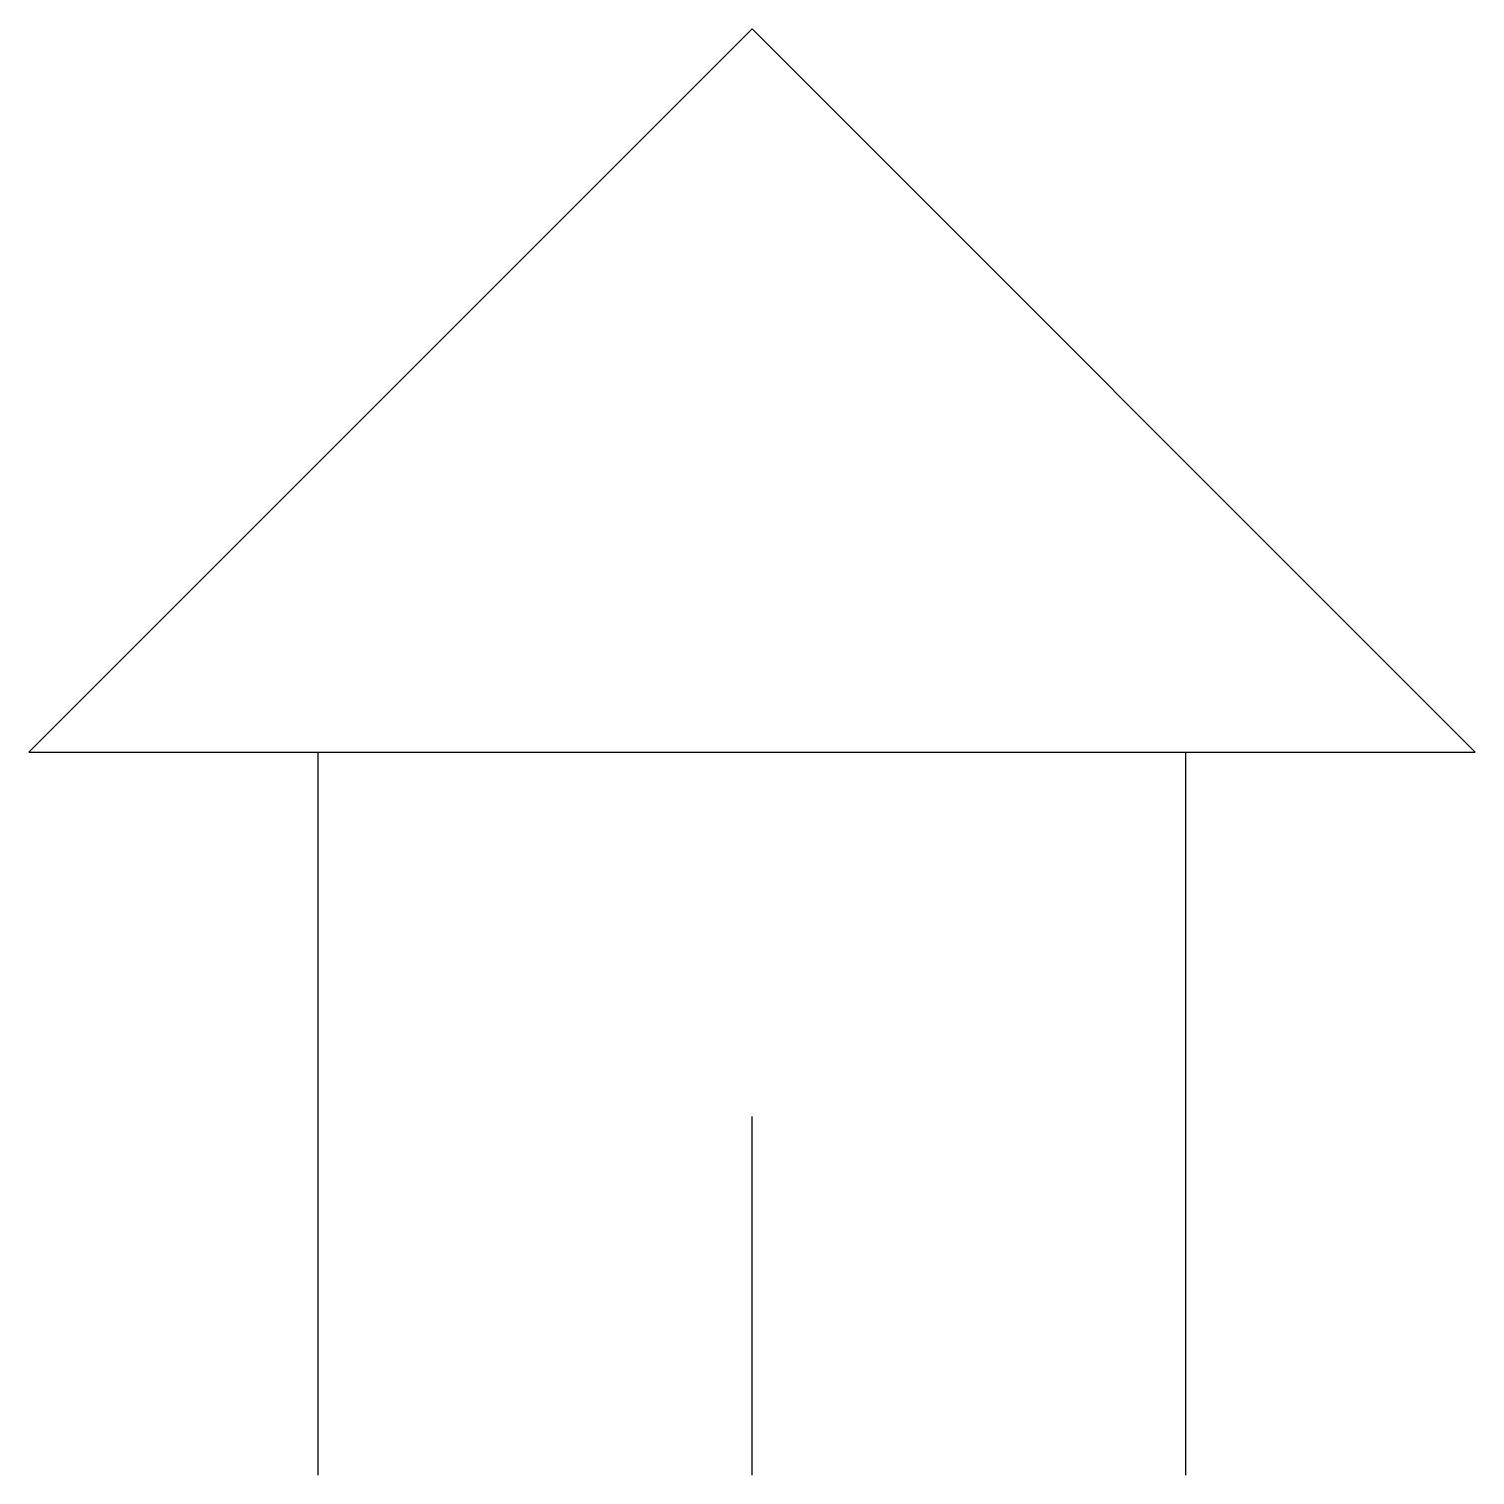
# Model space of a CAD drawing. Extents: x -1 to 1, y -0.5 to 1.5.
import ezdxf

# ---------------------------------------------------------------- set-up
doc = ezdxf.new("R2010")
doc.units = 0
doc.layers.get('0').update_dxf_attribs({"linetype": 'CONTINUOUS'})

msp = doc.modelspace()

# ---------------------------------------------------------------- linework, layer by layer
at = {"color": 0}
for p, q in [((0, 1.5043), (-1, 0.5043)), ((0, 1.5043), (1, 0.5043)), ((-1, 0.5043), (1, 0.5043)), ((-0.6, -0.4957), (-0.6, 0.5043)), ((0.6, -0.4957), (0.6, 0.5043)), ((0, -0.4957), (0, 0))]:
    msp.add_line(p, q, dxfattribs=at)

doc.saveas('drawing.dxf')
